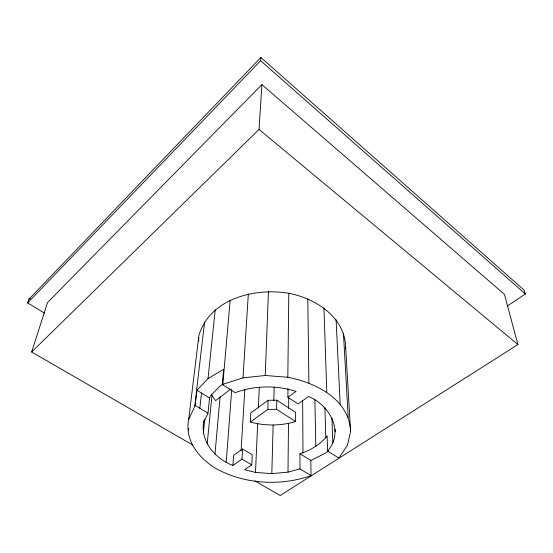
<?xml version="1.0" encoding="UTF-8"?>
<svg xmlns="http://www.w3.org/2000/svg" width="553" height="553" viewBox="0 0 553 553"><rect width="100%" height="100%" fill="white"/><g stroke="black" fill="none" stroke-linecap="round" stroke-linejoin="round"><path stroke-width="0.83" d="M295.606 421.497L295.627 412.365L276.811 400.185L268.122 400.296L250.799 412.897L250.315 422.015C264.991 426.087 281.042 426.004 295.606 421.497L276.597 409.317L267.818 409.42L250.315 422.015M311.035 475.587L299.989 468.896L299.947 453.757L310.821 460.462L311.035 475.587L310.489 475.85C279.984 486.232 245.318 484.228 216.755 469.013C199.363 458.9 184.384 440.706 188.684 419.402L198.9 335.457C209.898 298.537 254.809 287.519 288.79 293.297C315.611 298.357 344.982 317.173 345.66 347.194L350.595 431.617L347.402 445.276L339.127 457.649L338.692 458.008L327.611 451.013C344.657 431.658 329.436 404.962 308.553 396.549L298.088 403.932L287.878 397.268L287.975 388.745M204.092 420.176C199.115 440.354 214.923 458.665 232.889 465.446L233.58 455.319L242.601 449.008L252.265 454.76L251.774 464.893L244.599 469.767L255.5 472.428L271.82 473.617L287.989 472.144L288.479 423.557M288.631 408.501L288.742 397.496M350.595 431.617C349.475 399.294 315.666 382.621 287.83 377.25L288.79 293.297M276.597 409.317L276.811 400.185M271.82 473.617L273.141 425.077M273.797 400.725L274.17 387.183M267.818 409.42L268.122 400.296M287.878 397.268L296.055 391.4C276.389 385.075 254.567 385.455 235.191 392.644L222.285 384.494L242.981 377.872L265.24 375.487L268.426 291.618M198.665 341.222L198.797 337.931M255.5 472.428L257.657 423.909M258.362 408.024L259.267 387.722M232.889 465.446L242 459.149L242.601 449.008M241.073 450.813L244.834 389.174M242.981 377.872L248.345 294.03M192.886 445.096L31.652 352.005L259.046 129.43L261.908 84.588L504.44 294.355L517.926 344.554L280.219 495.523L254.843 480.868M44.634 313.192L27.65 302.892L260.636 60.699L260.857 57.477L524.237 290.228L525.35 293.982L507.433 305.961M226.191 462.432L231.721 389.782M222.285 384.494L223.619 369.286L208.011 378.577L196.965 390.259L195.202 405.453L188.684 419.402M222.852 384.162L230.145 300.32M214.986 454.137L220.073 396.86M207.154 444.211L211.937 395.589L211.426 394.013M203.919 421.884L208.011 413.209L209.546 398.015L210.589 395.775L219.963 386.098L222.873 384.39M208.011 378.577L215.214 309.894M203.324 433.227L204.741 419.568M199.82 408.245L201.499 393.052M194.808 405.854L204.596 321.936M188.525 430.822L188.836 428.25M345.328 348.805L345.66 347.194M31.652 352.005L47.544 302.539L261.908 84.588M27.65 302.892L28.936 299.194L260.857 57.477M299.947 453.757C310.274 450.391 320.47 444.529 327.12 435.812L327.611 451.013M328.565 450.75L326.049 452.866L310.821 460.462M230.981 388.897L215.642 400.6L211.937 395.589M28.936 299.194L30.533 298.606M287.989 472.144L299.989 468.896M265.24 375.487L287.83 377.25M242 459.149L251.774 464.893M195.202 405.453L208.011 413.209M196.965 390.259L209.546 398.015M259.046 129.43L517.926 344.554M260.636 60.699L525.35 293.982M343.441 333.141L348.224 417.543M336.093 319.731L340.171 404.056M335.146 429.211L335.256 431.782M331.911 418.054L332.865 442.905M323.954 308.007L326.788 392.215M324.887 407.706L325.821 437.852M314.871 399.086L315.804 446.423M307.793 298.931L308.906 383.008M302.664 400.476L302.968 452.928"/></g></svg>
